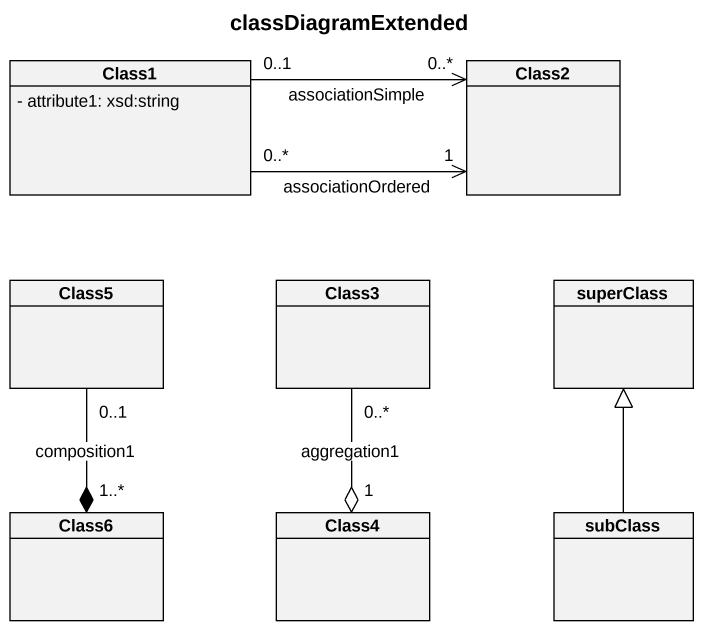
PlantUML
@startuml
title classDiagramExtended
hide circle
hide empty members
skinparam classAttributeIconSize 0
class Class1 {
  - attribute1: xsd:string
}
class Class2
class Class5
class Class3
class superClass
class Class6
class Class4
class subClass
Class1 "0..*" -right-> "1" Class2 : associationOrdered
Class1 "0..1" -right-> "0..*" Class2 : associationSimple
Class5 "0..1" --* "1..*" Class6 : composition1
Class3 "0..*" --o "1" Class4 : aggregation1
subClass -up-|> superClass
@enduml
